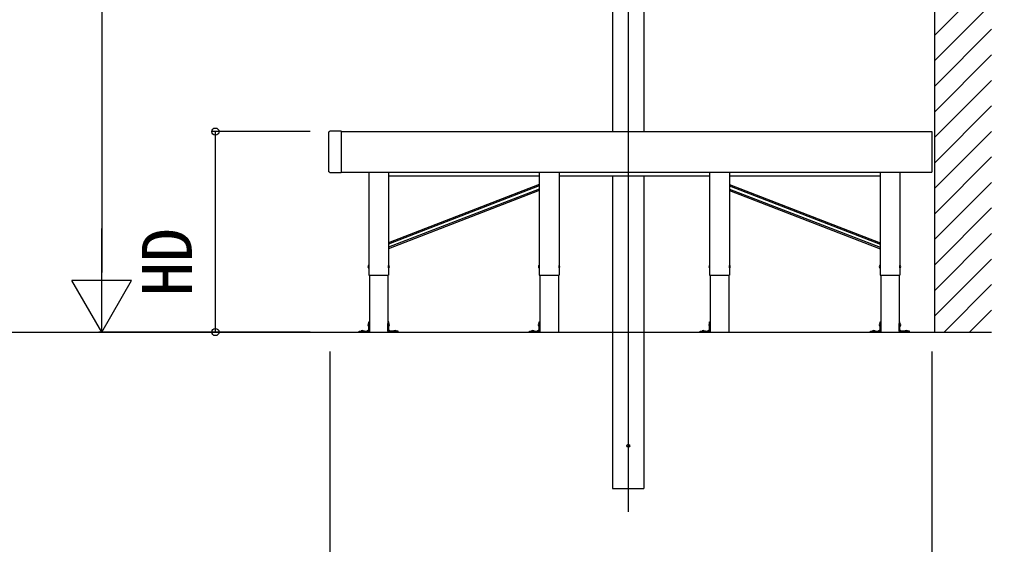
# Model space of a CAD drawing. Units: millimetres, scale not verified. Extents: x -1050 to 1050, y -1566 to 1557.
# Drawn here: x 193.5 to 535.7, y 766.4 to 951.1 of the extents above; entities that cross this region are included whole.
import ezdxf
from ezdxf.enums import TextEntityAlignment as Align

# ---------------------------------------------------------------- set-up
doc = ezdxf.new("R2010")
doc.units = ezdxf.units.MM
doc.header["$LTSCALE"] = 8
for name, color, linetype in [('0-4_YKK_12', 2, 'Continuous'), ('0-5_YKK_13', 4, 'Continuous'), ('0-6_YKK_A1', 4, 'Continuous'), ('0-7_YKK_D', 6, 'Continuous'), ('0-9_YSS_K', 3, 'Continuous')]:
    doc.layers.add(name, color=color, linetype=linetype)
doc.styles.add('ＭＳ ゴシック', font='')
doc.styles.get('ＭＳ ゴシック').set_extended_font_data('MS Gothic')

msp = doc.modelspace()

# ---------------------------------------------------------------- linework, layer by layer
at = {"layer": '0-4_YKK_12'}
msp.add_line((407.801, 1119.25), (407.801, 777.863), dxfattribs=at)
at = {"layer": '0-5_YKK_13'}
msp.add_circle((407.801, 801.126), 0.5, dxfattribs=at)
at = {"layer": '0-6_YKK_A1'}
for p, q in [((402.301, 1107.026), (402.301, 911.626)), ((413.301, 1107.026), (413.301, 911.626)), ((302.449, 897.518), (302.449, 911.535)), ((302.488, 911.615), (302.479, 911.605)), ((302.488, 911.615), (302.71, 911.837)), ((302.72, 911.847), (302.71, 911.837)), ((302.791, 911.876), (306.649, 911.876)), ((306.749, 911.776), (306.749, 911.535)), ((302.479, 897.447), (302.488, 897.437)), ((302.71, 897.215), (302.488, 897.437)), ((302.71, 897.215), (302.72, 897.205)), ((306.649, 897.176), (302.791, 897.176)), ((306.749, 897.426), (514.699, 897.426)), ((316.441, 897.426), (316.441, 861.126)), ((316.449, 897.426), (316.449, 861.126)), ((316.449, 897.426), (316.449, 861.126)), ((443.449, 897.426), (443.449, 893.686)), ((503.449, 897.426), (503.449, 861.126)), ((503.457, 897.426), (503.457, 861.126)), ((376.441, 895.926), (323.457, 895.926)), ((436.441, 895.926), (383.457, 895.926)), ((402.301, 895.926), (402.301, 786.126)), ((413.301, 895.926), (413.301, 786.126)), ((496.441, 895.926), (443.457, 895.926)), ((376.441, 893.042), (323.457, 872.555)), ((376.441, 892.506), (323.457, 872.019)), ((376.441, 891.434), (323.457, 870.947)), ((376.441, 890.898), (323.457, 870.41)), ((443.449, 891.511), (443.449, 861.126)), ((443.457, 893.042), (496.441, 872.555)), ((443.457, 892.506), (496.441, 872.019)), ((443.457, 891.434), (496.441, 870.947)), ((443.457, 890.898), (496.441, 870.41)), ((316.399, 864.526), (316.319, 864.512)), ((316.399, 863.726), (316.319, 863.74)), ((316.399, 864.526), (316.399, 863.726)), ((316.399, 864.526), (316.449, 864.517)), ((316.399, 863.726), (316.449, 863.735)), ((316.449, 864.517), (316.449, 863.735)), ((323.499, 864.526), (323.449, 864.517)), ((323.449, 863.735), (323.449, 864.517)), ((323.499, 863.726), (323.449, 863.735)), ((323.499, 864.526), (323.58, 864.512)), ((323.499, 863.726), (323.499, 864.526)), ((323.499, 863.726), (323.58, 863.74)), ((376.399, 864.526), (376.319, 864.512)), ((376.399, 863.726), (376.319, 863.74)), ((376.399, 864.526), (376.399, 863.726)), ((376.399, 864.526), (376.449, 864.517)), ((376.399, 863.726), (376.449, 863.735)), ((376.449, 864.517), (376.449, 863.735)), ((383.499, 864.526), (383.449, 864.517)), ((383.449, 863.735), (383.449, 864.517)), ((383.499, 863.726), (383.449, 863.735)), ((383.499, 864.526), (383.58, 864.512)), ((383.499, 863.726), (383.499, 864.526)), ((383.499, 863.726), (383.58, 863.74)), ((436.399, 864.526), (436.319, 864.512)), ((436.399, 863.726), (436.319, 863.74)), ((436.399, 864.526), (436.399, 863.726)), ((436.399, 864.526), (436.449, 864.517)), ((436.399, 863.726), (436.449, 863.735)), ((436.449, 864.517), (436.449, 863.735)), ((443.499, 864.526), (443.449, 864.517)), ((443.449, 863.735), (443.449, 864.517)), ((443.499, 863.726), (443.449, 863.735)), ((443.499, 864.526), (443.58, 864.512)), ((443.499, 863.726), (443.499, 864.526)), ((443.499, 863.726), (443.58, 863.74)), ((496.399, 864.526), (496.319, 864.512)), ((496.399, 863.726), (496.319, 863.74)), ((496.399, 864.526), (496.399, 863.726)), ((496.399, 864.526), (496.449, 864.517)), ((496.399, 863.726), (496.449, 863.735)), ((496.449, 864.537), (496.449, 861.126)), ((496.449, 864.517), (496.449, 863.735)), ((503.499, 864.526), (503.449, 864.517)), ((503.449, 863.735), (503.449, 864.517)), ((503.499, 863.726), (503.449, 863.735)), ((503.499, 864.526), (503.58, 864.512)), ((503.499, 863.726), (503.499, 864.526)), ((503.499, 863.726), (503.58, 863.74)), ((316.441, 861.126), (323.457, 861.126)), ((316.684, 861.126), (316.684, 841.126)), ((323.214, 861.126), (323.214, 841.126)), ((376.441, 861.126), (383.457, 861.126)), ((376.684, 861.126), (376.684, 841.126)), ((383.214, 861.126), (383.214, 841.126)), ((436.441, 861.126), (443.457, 861.126)), ((436.684, 861.126), (436.684, 841.126)), ((443.214, 861.126), (443.214, 841.126)), ((496.441, 861.126), (503.457, 861.126)), ((496.684, 861.126), (496.684, 841.126)), ((503.214, 861.126), (503.214, 841.126)), ((316.434, 841.937), (315.874, 841.376)), ((316.384, 844.026), (316.304, 844.012)), ((316.384, 843.226), (316.304, 843.24)), ((316.384, 844.026), (316.384, 843.226)), ((316.384, 844.026), (316.434, 844.017)), ((316.384, 843.226), (316.434, 843.235)), ((316.434, 844.726), (316.684, 844.726)), ((316.434, 844.285), (316.434, 844.726)), ((316.434, 844.143), (316.434, 844.285)), ((316.434, 841.426), (316.434, 844.143)), ((316.434, 844.017), (316.434, 843.235)), ((316.684, 844.726), (316.684, 844.285)), ((316.684, 844.285), (316.684, 844.143)), ((316.684, 841.426), (316.684, 844.143)), ((323.464, 844.726), (323.214, 844.726)), ((323.214, 844.726), (323.214, 844.285)), ((323.214, 844.285), (323.214, 844.143)), ((323.214, 841.426), (323.214, 844.143)), ((323.464, 844.285), (323.464, 844.726)), ((323.464, 844.143), (323.464, 844.285)), ((323.464, 841.426), (323.464, 844.143)), ((323.514, 844.026), (323.464, 844.017)), ((323.464, 843.235), (323.464, 844.017)), ((323.514, 843.226), (323.464, 843.235)), ((323.464, 841.937), (324.025, 841.376)), ((323.514, 844.026), (323.595, 844.012)), ((323.514, 843.226), (323.514, 844.026)), ((323.514, 843.226), (323.595, 843.24)), ((376.434, 841.937), (375.874, 841.376)), ((376.384, 844.026), (376.304, 844.012)), ((376.384, 843.226), (376.304, 843.24)), ((376.384, 844.026), (376.384, 843.226)), ((376.384, 844.026), (376.434, 844.017)), ((376.384, 843.226), (376.434, 843.235)), ((376.434, 844.726), (376.684, 844.726)), ((376.434, 844.285), (376.434, 844.726)), ((376.434, 844.143), (376.434, 844.285)), ((376.434, 841.426), (376.434, 844.143)), ((376.434, 844.017), (376.434, 843.235)), ((376.684, 844.726), (376.684, 844.285)), ((376.684, 844.285), (376.684, 844.143)), ((376.684, 841.426), (376.684, 844.143)), ((436.434, 841.937), (435.874, 841.376)), ((436.384, 844.026), (436.304, 844.012)), ((436.384, 843.226), (436.304, 843.24)), ((436.384, 844.026), (436.384, 843.226)), ((436.384, 844.026), (436.434, 844.017)), ((436.384, 843.226), (436.434, 843.235)), ((436.434, 844.726), (436.684, 844.726)), ((436.434, 844.285), (436.434, 844.726)), ((436.434, 844.143), (436.434, 844.285)), ((436.434, 841.426), (436.434, 844.143)), ((436.434, 844.017), (436.434, 843.235)), ((436.684, 844.726), (436.684, 844.285)), ((436.684, 844.285), (436.684, 844.143)), ((436.684, 841.426), (436.684, 844.143)), ((496.434, 841.937), (495.874, 841.376)), ((496.384, 844.026), (496.304, 844.012)), ((496.384, 843.226), (496.304, 843.24)), ((496.384, 844.026), (496.384, 843.226)), ((496.384, 844.026), (496.434, 844.017)), ((496.384, 843.226), (496.434, 843.235)), ((496.434, 844.726), (496.684, 844.726)), ((496.434, 844.285), (496.434, 844.726)), ((496.434, 844.143), (496.434, 844.285)), ((496.434, 841.426), (496.434, 844.143)), ((496.434, 844.017), (496.434, 843.235)), ((496.684, 844.726), (496.684, 844.285)), ((496.684, 844.285), (496.684, 844.143)), ((496.684, 841.426), (496.684, 844.143)), ((503.464, 844.726), (503.214, 844.726)), ((503.214, 844.726), (503.214, 844.285)), ((503.214, 844.285), (503.214, 844.143)), ((503.214, 841.426), (503.214, 844.143)), ((503.464, 844.285), (503.464, 844.726)), ((503.464, 844.143), (503.464, 844.285)), ((503.464, 841.426), (503.464, 844.143)), ((503.514, 844.026), (503.464, 844.017)), ((503.464, 843.235), (503.464, 844.017)), ((503.514, 843.226), (503.464, 843.235)), ((503.464, 841.937), (504.025, 841.376)), ((503.514, 844.026), (503.595, 844.012)), ((503.514, 843.226), (503.514, 844.026)), ((503.514, 843.226), (503.595, 843.24)), ((313.526, 841.126), (313.084, 841.126)), ((313.526, 841.376), (313.667, 841.376)), ((313.667, 841.126), (313.526, 841.126)), ((313.667, 841.376), (314.798, 841.376)), ((313.667, 841.126), (314.798, 841.126)), ((313.784, 841.469), (313.784, 841.426)), ((313.784, 841.426), (314.584, 841.426)), ((313.834, 841.376), (314.534, 841.376)), ((314.584, 841.469), (314.584, 841.426)), ((314.798, 841.126), (314.798, 841.376)), ((314.971, 841.376), (314.798, 841.376)), ((314.798, 841.126), (314.971, 841.126)), ((314.971, 841.126), (316.384, 841.126)), ((316.684, 841.126), (323.214, 841.126)), ((324.928, 841.126), (323.514, 841.126)), ((324.928, 841.376), (325.101, 841.376)), ((325.101, 841.126), (324.928, 841.126)), ((325.101, 841.126), (325.101, 841.376)), ((326.232, 841.376), (325.101, 841.376)), ((326.232, 841.126), (325.101, 841.126)), ((325.314, 841.469), (325.314, 841.426)), ((325.314, 841.426), (326.114, 841.426)), ((325.364, 841.376), (326.064, 841.376)), ((326.114, 841.469), (326.114, 841.426)), ((326.373, 841.376), (326.232, 841.376)), ((326.232, 841.126), (326.373, 841.126)), ((326.373, 841.126), (326.814, 841.126)), ((373.526, 841.126), (373.084, 841.126)), ((373.526, 841.376), (373.667, 841.376)), ((373.667, 841.126), (373.526, 841.126)), ((373.667, 841.376), (374.798, 841.376)), ((373.667, 841.126), (374.798, 841.126)), ((373.784, 841.469), (373.784, 841.426)), ((373.784, 841.426), (374.584, 841.426)), ((373.834, 841.376), (374.534, 841.376)), ((374.584, 841.469), (374.584, 841.426)), ((374.798, 841.126), (374.798, 841.376)), ((374.971, 841.376), (374.798, 841.376)), ((374.798, 841.126), (374.971, 841.126)), ((374.971, 841.126), (376.384, 841.126)), ((376.684, 841.126), (383.214, 841.126)), ((433.526, 841.126), (433.084, 841.126)), ((433.526, 841.376), (433.667, 841.376)), ((433.667, 841.126), (433.526, 841.126)), ((433.667, 841.376), (434.798, 841.376)), ((433.667, 841.126), (434.798, 841.126)), ((433.784, 841.469), (433.784, 841.426)), ((433.784, 841.426), (434.584, 841.426)), ((433.834, 841.376), (434.534, 841.376)), ((434.584, 841.469), (434.584, 841.426)), ((434.798, 841.126), (434.798, 841.376)), ((434.971, 841.376), (434.798, 841.376)), ((434.798, 841.126), (434.971, 841.126)), ((434.971, 841.126), (436.384, 841.126)), ((436.684, 841.126), (443.214, 841.126)), ((493.526, 841.126), (493.084, 841.126)), ((493.526, 841.376), (493.667, 841.376)), ((493.667, 841.126), (493.526, 841.126)), ((493.667, 841.376), (494.798, 841.376)), ((493.667, 841.126), (494.798, 841.126)), ((493.784, 841.469), (493.784, 841.426)), ((493.784, 841.426), (494.584, 841.426)), ((493.834, 841.376), (494.534, 841.376)), ((494.584, 841.469), (494.584, 841.426)), ((494.798, 841.126), (494.798, 841.376)), ((494.971, 841.376), (494.798, 841.376)), ((494.798, 841.126), (494.971, 841.126)), ((494.971, 841.126), (496.384, 841.126)), ((496.684, 841.126), (503.214, 841.126)), ((504.928, 841.126), (503.514, 841.126)), ((504.928, 841.376), (505.101, 841.376)), ((505.101, 841.126), (504.928, 841.126)), ((505.101, 841.126), (505.101, 841.376)), ((506.232, 841.376), (505.101, 841.376)), ((506.232, 841.126), (505.101, 841.126)), ((505.314, 841.469), (505.314, 841.426)), ((505.314, 841.426), (506.114, 841.426)), ((505.364, 841.376), (506.064, 841.376)), ((506.114, 841.469), (506.114, 841.426)), ((506.373, 841.376), (506.232, 841.376)), ((506.232, 841.126), (506.373, 841.126)), ((506.373, 841.126), (506.814, 841.126)), ((402.301, 786.126), (413.301, 786.126))]:
    msp.add_line(p, q, dxfattribs=at)
for points in [[(306.749, 911.626), (514.699, 911.626), (514.699, 897.426)], [(306.749, 911.535), (306.749, 897.518), (306.749, 897.276)], [(323.449, 897.426), (323.449, 866.713), (323.449, 864.537), (323.449, 861.126)], [(323.457, 897.426), (323.457, 866.716), (323.457, 864.54), (323.457, 861.126)], [(376.441, 897.426), (376.441, 893.683), (376.441, 891.507), (376.441, 861.126)], [(376.449, 897.426), (376.449, 893.686), (376.449, 891.51), (376.449, 861.126)], [(383.449, 897.426), (383.449, 893.686), (383.449, 891.511), (383.449, 861.126)], [(383.457, 897.426), (383.457, 893.683), (383.457, 891.507), (383.457, 861.126)], [(436.441, 897.426), (436.441, 893.683), (436.441, 891.507), (436.441, 861.126)], [(436.449, 897.426), (436.449, 893.686), (436.449, 891.51), (436.449, 861.126)], [(443.457, 897.426), (443.457, 893.683), (443.457, 891.507), (443.457, 861.126)], [(496.441, 897.426), (496.441, 866.716), (496.441, 864.54), (496.441, 861.126)], [(496.449, 897.426), (496.449, 866.713), (496.449, 864.537), (496.449, 861.126)], [(313.084, 841.126), (313.084, 841.376), (313.526, 841.376)], [(314.971, 841.126), (314.971, 841.376), (316.384, 841.376)], [(324.928, 841.126), (324.928, 841.376), (323.514, 841.376)], [(326.814, 841.126), (326.814, 841.376), (326.373, 841.376)], [(373.084, 841.126), (373.084, 841.376), (373.526, 841.376)], [(374.971, 841.126), (374.971, 841.376), (376.384, 841.376)], [(433.084, 841.126), (433.084, 841.376), (433.526, 841.376)], [(434.971, 841.126), (434.971, 841.376), (436.384, 841.376)], [(493.084, 841.126), (493.084, 841.376), (493.526, 841.376)], [(494.971, 841.126), (494.971, 841.376), (496.384, 841.376)], [(504.928, 841.126), (504.928, 841.376), (503.514, 841.376)], [(506.814, 841.126), (506.814, 841.376), (506.373, 841.376)]]:
    msp.add_lwpolyline(points, dxfattribs=at)
for centre, radius, start, end in [((302.549, 911.535), 0.1, 135, 180), ((302.791, 911.776), 0.1, 90, 135), ((306.649, 911.776), 0.1, 0, 90), ((302.549, 897.518), 0.1, 180, 225), ((302.791, 897.276), 0.1, 225, 270), ((306.649, 897.276), 0.1, 270, 0), ((316.809, 864.126), 0.65, 147.94412, 212.05588), ((316.335, 864.423), 0.09, 100, 147.94412), ((316.335, 863.829), 0.09, 212.05588, 260), ((323.564, 864.423), 0.09, 32.05588, 80), ((323.564, 863.829), 0.09, 280, 327.94412), ((323.089, 864.126), 0.65, 327.94412, 32.05588), ((376.809, 864.126), 0.65, 147.94412, 212.05588), ((376.335, 864.423), 0.09, 100, 147.94412), ((376.335, 863.829), 0.09, 212.05588, 260), ((383.564, 864.423), 0.09, 32.05588, 80), ((383.564, 863.829), 0.09, 280, 327.94412), ((383.089, 864.126), 0.65, 327.94412, 32.05588), ((436.809, 864.126), 0.65, 147.94412, 212.05588), ((436.335, 864.423), 0.09, 100, 147.94412), ((436.335, 863.829), 0.09, 212.05588, 260), ((443.564, 864.423), 0.09, 32.05588, 80), ((443.564, 863.829), 0.09, 280, 327.94412), ((443.089, 864.126), 0.65, 327.94412, 32.05588), ((496.809, 864.126), 0.65, 147.94412, 212.05588), ((496.335, 864.423), 0.09, 100, 147.94412), ((496.335, 863.829), 0.09, 212.05588, 260), ((503.564, 864.423), 0.09, 32.05588, 80), ((503.564, 863.829), 0.09, 280, 327.94412), ((503.089, 864.126), 0.65, 327.94412, 32.05588), ((316.794, 843.626), 0.65, 147.94412, 212.05588), ((316.32, 843.923), 0.09, 100, 147.94412), ((316.32, 843.329), 0.09, 212.05588, 260), ((323.579, 843.923), 0.09, 32.05588, 80), ((323.579, 843.329), 0.09, 280, 327.94412), ((323.104, 843.626), 0.65, 327.94412, 32.05588), ((376.794, 843.626), 0.65, 147.94412, 212.05588), ((376.32, 843.923), 0.09, 100, 147.94412), ((376.32, 843.329), 0.09, 212.05588, 260), ((436.794, 843.626), 0.65, 147.94412, 212.05588), ((436.32, 843.923), 0.09, 100, 147.94412), ((436.32, 843.329), 0.09, 212.05588, 260), ((496.794, 843.626), 0.65, 147.94412, 212.05588), ((496.32, 843.923), 0.09, 100, 147.94412), ((496.32, 843.329), 0.09, 212.05588, 260), ((503.579, 843.923), 0.09, 32.05588, 80), ((503.579, 843.329), 0.09, 280, 327.94412), ((503.104, 843.626), 0.65, 327.94412, 32.05588), ((313.884, 841.469), 0.1, 126.03188, 180), ((313.834, 841.426), 0.05, 180, 270), ((314.184, 841.056), 0.61, 53.96812, 126.03188), ((314.534, 841.426), 0.05, 270, 0), ((314.484, 841.469), 0.1, 0, 53.96812), ((316.384, 841.426), 0.05, 270, 0), ((316.384, 841.426), 0.3, 270, 0), ((323.514, 841.426), 0.3, 180, 270), ((323.514, 841.426), 0.05, 180, 270), ((325.414, 841.469), 0.1, 126.03188, 180), ((325.364, 841.426), 0.05, 180, 270), ((325.714, 841.056), 0.61, 53.96812, 126.03188), ((326.064, 841.426), 0.05, 270, 0), ((326.014, 841.469), 0.1, 0, 53.96812), ((373.884, 841.469), 0.1, 126.03188, 180), ((373.834, 841.426), 0.05, 180, 270), ((374.184, 841.056), 0.61, 53.96812, 126.03188), ((374.534, 841.426), 0.05, 270, 0), ((374.484, 841.469), 0.1, 0, 53.96812), ((376.384, 841.426), 0.05, 270, 0), ((376.384, 841.426), 0.3, 270, 0), ((433.884, 841.469), 0.1, 126.03188, 180), ((433.834, 841.426), 0.05, 180, 270), ((434.184, 841.056), 0.61, 53.96812, 126.03188), ((434.534, 841.426), 0.05, 270, 0), ((434.484, 841.469), 0.1, 0, 53.96812), ((436.384, 841.426), 0.05, 270, 0), ((436.384, 841.426), 0.3, 270, 0), ((493.884, 841.469), 0.1, 126.03188, 180), ((493.834, 841.426), 0.05, 180, 270), ((494.184, 841.056), 0.61, 53.96812, 126.03188), ((494.534, 841.426), 0.05, 270, 0), ((494.484, 841.469), 0.1, 0, 53.96812), ((496.384, 841.426), 0.05, 270, 0), ((496.384, 841.426), 0.3, 270, 0), ((503.514, 841.426), 0.3, 180, 270), ((503.514, 841.426), 0.05, 180, 270), ((505.414, 841.469), 0.1, 126.03188, 180), ((505.364, 841.426), 0.05, 180, 270), ((505.714, 841.056), 0.61, 53.96812, 126.03188), ((506.064, 841.426), 0.05, 270, 0), ((506.014, 841.469), 0.1, 0, 53.96812)]:
    msp.add_arc(centre, radius, start, end, dxfattribs=at)
at = {"layer": '0-7_YKK_D'}
for p, q in [((222.449, 1080.126), (222.449, 862.126)), ((295.799, 911.626), (261.449, 911.626)), ((262.449, 841.126), (262.449, 911.626)), ((222.449, 841.126), (222.449, 877.499)), ((222.449, 841.126), (211.949, 859.313)), ((232.949, 859.313), (211.949, 859.313)), ((222.449, 841.126), (232.949, 859.313)), ((288.649, 841.126), (221.449, 841.126)), ((295.799, 841.126), (261.449, 841.126)), ((302.699, 834.226), (302.699, 691.727)), ((514.699, 834.226), (514.699, 691.727))]:
    msp.add_line(p, q, dxfattribs=at)
for centre in [(262.449, 911.626), (262.449, 841.126)]:
    msp.add_circle(centre, 1.275, dxfattribs=at)
at = {"layer": '0-9_YSS_K'}
for p, q in [((515.699, 841.126), (515.699, 1155.577)), ((515.699, 945.593), (535.699, 965.593)), ((515.699, 936.613), (535.699, 956.613)), ((515.699, 927.632), (535.699, 947.632)), ((515.699, 918.652), (535.699, 938.652)), ((515.699, 909.672), (535.699, 929.672)), ((515.699, 900.692), (535.699, 920.692)), ((515.699, 891.711), (535.699, 911.711)), ((515.699, 882.731), (535.699, 902.731)), ((515.699, 873.751), (535.699, 893.751)), ((515.699, 864.771), (535.699, 884.771)), ((515.699, 855.79), (535.699, 875.79)), ((515.699, 846.81), (535.699, 866.81)), ((518.996, 841.126), (535.699, 857.83)), ((527.976, 841.126), (535.699, 848.849)), ((-663.572, 841.126), (535.699, 841.126))]:
    msp.add_line(p, q, dxfattribs=at)

# ---------------------------------------------------------------- texts
at = {"layer": '0-7_YKK_D', "style": 'ＭＳ ゴシック'}
msp.add_text('HD', height=17.6, rotation=90, dxfattribs=at).set_placement((259.449, 853.74), align=Align.BOTTOM_LEFT)

doc.saveas('drawing.dxf')
